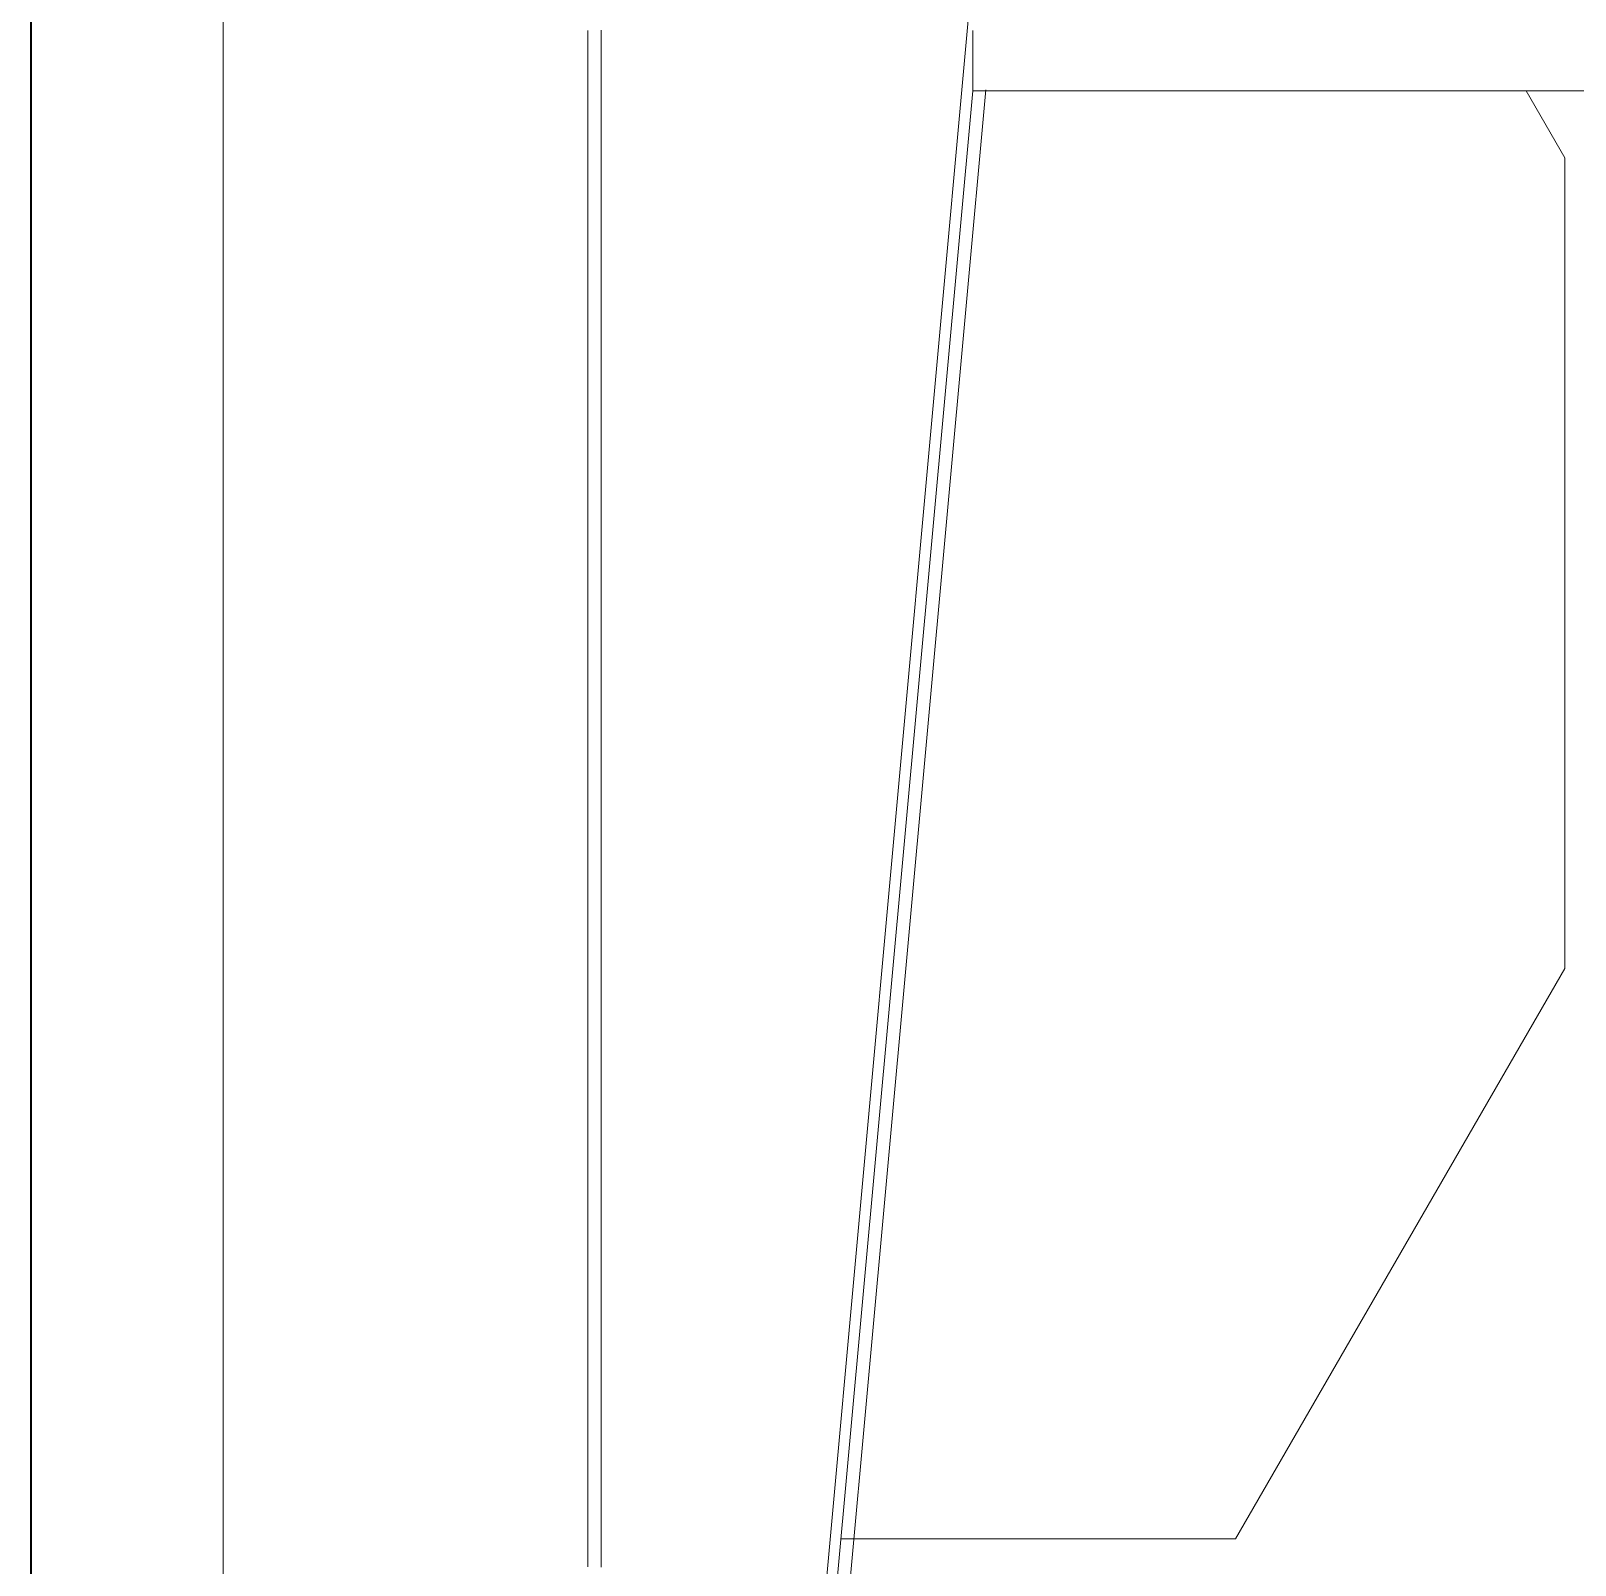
# Model space of a CAD drawing. Extents: x 65572 to 72871, y 30718 to 33858.
# Drawn here: x 66842.891 to 66846.904, y 32289.922 to 32293.911 of the extents above; entities that cross this region are included whole.
import ezdxf

# ---------------------------------------------------------------- set-up
doc = ezdxf.new("R2010")
doc.units = 0
doc.header["$LTSCALE"] = 0.5
doc.header["$MEASUREMENT"] = 0
for name, color, linetype, lineweight in [('Framing', 142, 'CONTINUOUS', 13), ('Layout', 154, 'CONTINUOUS', 5), ('Structure', 7, 'CONTINUOUS', 40)]:
    doc.layers.add(name, color=color, linetype=linetype, lineweight=lineweight)

msp = doc.modelspace()

# ---------------------------------------------------------------- linework, layer by layer
at = {"layer": 'Framing'}
msp.add_line((66843.390623, 32435.914212), (66843.390623, 32239.968035), dxfattribs=at)
at = {"layer": 'Layout', "linetype": 'ByBlock'}
for p, q in [((66844.338271, 32283.063442), (66845.338276, 32294.063496)), ((66845.338276, 32293.75496), (66844.338271, 32282.754906)), ((66845.372352, 32293.757581), (66844.372352, 32282.757581)), ((66845.338276, 32293.75496), (66870.365958, 32293.75496)), ((66846.877605, 32293.580362), (66846.776863, 32293.75496)), ((66846.877605, 32291.47299), (66846.877605, 32293.580362)), ((66846.877605, 32291.47299), (66846.021485, 32289.991244)), ((66844.99612, 32289.991244), (66846.021485, 32289.991244))]:
    msp.add_line(p, q, dxfattribs=at)
at = {"layer": 'Layout', "linetype": 'ByBlock', "flags": 128}
for points in [[(66844.338271, 32293.911884), (66844.338271, 32293.905753), (66844.338271, 32293.899621), (66844.338271, 32293.89349), (66844.338271, 32293.887358), (66844.338271, 32293.881227), (66844.338271, 32293.875095), (66844.338271, 32293.868964), (66844.338271, 32293.862832), (66844.338271, 32293.856701), (66844.338271, 32293.85057), (66844.338271, 32293.844438), (66844.338271, 32293.838307), (66844.338271, 32293.832175), (66844.338271, 32293.826044), (66844.338271, 32293.819912), (66844.338271, 32293.813781), (66844.338271, 32293.807649), (66844.338271, 32293.801518), (66844.338271, 32293.795386), (66844.338271, 32293.789255), (66844.338271, 32293.783123), (66844.338271, 32293.776992), (66844.338271, 32293.77086), (66844.338271, 32293.764729), (66844.338271, 32293.758597), (66844.338271, 32293.752466), (66844.338271, 32293.746334), (66844.338271, 32293.740203), (66844.338271, 32293.734071), (66844.338271, 32293.72794), (66844.338271, 32293.721808), (66844.338271, 32293.715677), (66844.338271, 32293.709545), (66844.338271, 32293.703414), (66844.338271, 32293.697282), (66844.338271, 32293.691151), (66844.338271, 32293.685019), (66844.338271, 32293.678888), (66844.338271, 32293.672756), (66844.338271, 32293.666625), (66844.338271, 32293.660493), (66844.338271, 32293.654362), (66844.338271, 32293.64823), (66844.338271, 32293.642099), (66844.338271, 32293.635967), (66844.338271, 32293.629836), (66844.338271, 32293.623704), (66844.338271, 32293.617573), (66844.338271, 32293.611441), (66844.338271, 32293.60531), (66844.338271, 32293.599178), (66844.338271, 32293.593047), (66844.338271, 32293.586915), (66844.338271, 32293.580784), (66844.338271, 32293.574652), (66844.338271, 32293.568521), (66844.338271, 32293.562389), (66844.338271, 32293.556258), (66844.338271, 32293.550126), (66844.338271, 32293.543995), (66844.338271, 32293.537863), (66844.338271, 32293.531732), (66844.338271, 32293.5256), (66844.338271, 32293.519469), (66844.338271, 32293.513338), (66844.338271, 32293.507206), (66844.338271, 32293.501075), (66844.338271, 32293.494943), (66844.338271, 32293.488812), (66844.338271, 32293.48268), (66844.338271, 32293.476549), (66844.338271, 32293.470417), (66844.338271, 32293.464286), (66844.338271, 32293.458154), (66844.338271, 32293.452023), (66844.338271, 32293.445891), (66844.338271, 32293.43976), (66844.338271, 32293.433628), (66844.338271, 32293.427497), (66844.338271, 32293.421365), (66844.338271, 32293.415234), (66844.338271, 32293.409102), (66844.338271, 32293.402971), (66844.338271, 32293.396839), (66844.338271, 32293.390708), (66844.338271, 32293.384576), (66844.338271, 32293.378445), (66844.338271, 32293.372313), (66844.338271, 32293.366182), (66844.338271, 32293.36005), (66844.338271, 32293.353919), (66844.338271, 32293.347787), (66844.338271, 32293.341656), (66844.338271, 32293.335524), (66844.338271, 32293.329393), (66844.338271, 32293.323261), (66844.338271, 32293.31713), (66844.338271, 32293.310998), (66844.338271, 32293.304867), (66844.338271, 32293.298735), (66844.338271, 32293.292604), (66844.338271, 32293.286472), (66844.338271, 32293.280341), (66844.338271, 32293.274209), (66844.338271, 32293.268078), (66844.338271, 32293.261946), (66844.338271, 32293.255815), (66844.338271, 32293.249683), (66844.338271, 32293.243552), (66844.338271, 32293.23742), (66844.338271, 32293.231289), (66844.338271, 32293.225157), (66844.338271, 32293.219026), (66844.338271, 32293.212894), (66844.338271, 32293.206763), (66844.338271, 32293.200631), (66844.338271, 32293.1945), (66844.338271, 32293.188368), (66844.338271, 32293.182237), (66844.338271, 32293.176106), (66844.338271, 32293.169974), (66844.338271, 32293.163843), (66844.338271, 32293.157711), (66844.338271, 32293.15158), (66844.338271, 32293.145448), (66844.338271, 32293.139317), (66844.338271, 32293.133185), (66844.338271, 32293.127054), (66844.338271, 32293.120922), (66844.338271, 32293.114791), (66844.338271, 32293.108659), (66844.338271, 32293.102528), (66844.338271, 32293.096396), (66844.338271, 32293.090265), (66844.338271, 32293.084133), (66844.338271, 32293.078002), (66844.338271, 32293.07187), (66844.338271, 32293.065739), (66844.338271, 32293.059607), (66844.338271, 32293.053476), (66844.338271, 32293.047344), (66844.338271, 32293.041213), (66844.338271, 32293.035081), (66844.338271, 32293.02895), (66844.338271, 32293.022818), (66844.338271, 32293.016687), (66844.338271, 32293.010555), (66844.338271, 32293.004424), (66844.338271, 32292.998292), (66844.338271, 32292.992161), (66844.338271, 32292.986029), (66844.338271, 32292.979898), (66844.338271, 32292.973766), (66844.338271, 32292.967635), (66844.338271, 32292.961503), (66844.338271, 32292.955372), (66844.338271, 32292.94924), (66844.338271, 32292.943109), (66844.338271, 32292.936977), (66844.338271, 32292.930846), (66844.338271, 32292.924714), (66844.338271, 32292.918583), (66844.338271, 32292.912451), (66844.338271, 32292.90632), (66844.338271, 32292.900188), (66844.338271, 32292.894057), (66844.338271, 32292.887925), (66844.338271, 32292.881794), (66844.338271, 32292.875662), (66844.338271, 32292.869531), (66844.338271, 32292.863399), (66844.338271, 32292.857268), (66844.338271, 32292.851136), (66844.338271, 32292.845005), (66844.338271, 32292.838874), (66844.338271, 32292.832742), (66844.338271, 32292.826611), (66844.338271, 32292.820479), (66844.338271, 32292.814348), (66844.338271, 32292.808216), (66844.338271, 32292.802085), (66844.338271, 32292.795953), (66844.338271, 32292.789822), (66844.338271, 32292.78369), (66844.338271, 32292.777559), (66844.338271, 32292.771427), (66844.338271, 32292.765296), (66844.338271, 32292.759164), (66844.338271, 32292.753033), (66844.338271, 32292.746901), (66844.338271, 32292.74077), (66844.338271, 32292.734638), (66844.338271, 32292.728507), (66844.338271, 32292.722375), (66844.338271, 32292.716244), (66844.338271, 32292.710112), (66844.338271, 32292.703981), (66844.338271, 32292.697849), (66844.338271, 32292.691718), (66844.338271, 32292.685586), (66844.338271, 32292.679455), (66844.338271, 32292.673323), (66844.338271, 32292.667192), (66844.338271, 32292.66106), (66844.338271, 32292.654929), (66844.338271, 32292.648797), (66844.338271, 32292.642666), (66844.338271, 32292.636534), (66844.338271, 32292.630403), (66844.338271, 32292.624271), (66844.338271, 32292.61814), (66844.338271, 32292.612008), (66844.338271, 32292.605877), (66844.338271, 32292.599745), (66844.338271, 32292.593614), (66844.338271, 32292.587482), (66844.338271, 32292.581351), (66844.338271, 32292.575219), (66844.338271, 32292.569088), (66844.338271, 32292.562956), (66844.338271, 32292.556825), (66844.338271, 32292.550693), (66844.338271, 32292.544562), (66844.338271, 32292.53843), (66844.338271, 32292.532299), (66844.338271, 32292.526167), (66844.338271, 32292.520036), (66844.338271, 32292.513904), (66844.338271, 32292.507773), (66844.338271, 32292.501641), (66844.338271, 32292.49551), (66844.338271, 32292.489379), (66844.338271, 32292.483247), (66844.338271, 32292.477116), (66844.338271, 32292.470984), (66844.338271, 32292.464853), (66844.338271, 32292.458721), (66844.338271, 32292.45259), (66844.338271, 32292.446458), (66844.338271, 32292.440327), (66844.338271, 32292.434195), (66844.338271, 32292.428064), (66844.338271, 32292.421932), (66844.338271, 32292.415801), (66844.338271, 32292.409669), (66844.338271, 32292.403538), (66844.338271, 32292.397406), (66844.338271, 32292.391275), (66844.338271, 32292.385143), (66844.338271, 32292.379012), (66844.338271, 32292.37288), (66844.338271, 32292.366749), (66844.338271, 32292.360617), (66844.338271, 32292.354486), (66844.338271, 32292.348354), (66844.338271, 32292.342223), (66844.338271, 32292.336091), (66844.338271, 32292.32996), (66844.338271, 32292.323828), (66844.338271, 32292.317697), (66844.338271, 32292.311565), (66844.338271, 32292.305434), (66844.338271, 32292.299302), (66844.338271, 32292.293171), (66844.338271, 32292.287039), (66844.338271, 32292.280908), (66844.338271, 32292.274776), (66844.338271, 32292.268645), (66844.338271, 32292.262513), (66844.338271, 32292.256382), (66844.338271, 32292.25025), (66844.338271, 32292.244119), (66844.338271, 32292.237987), (66844.338271, 32292.231856), (66844.338271, 32292.225724), (66844.338271, 32292.219593), (66844.338271, 32292.213461), (66844.338271, 32292.20733), (66844.338271, 32292.201198), (66844.338271, 32292.195067), (66844.338271, 32292.188935), (66844.338271, 32292.182804), (66844.338271, 32292.176672), (66844.338271, 32292.170541), (66844.338271, 32292.164409), (66844.338271, 32292.158278), (66844.338271, 32292.152147), (66844.338271, 32292.146015), (66844.338271, 32292.139884), (66844.338271, 32292.133752), (66844.338271, 32292.127621), (66844.338271, 32292.121489), (66844.338271, 32292.115358), (66844.338271, 32292.109226), (66844.338271, 32292.103095), (66844.338271, 32292.096963), (66844.338271, 32292.090832), (66844.338271, 32292.0847), (66844.338271, 32292.078876), (66844.338271, 32292.073052), (66844.338271, 32292.067228), (66844.338271, 32292.061404), (66844.338271, 32292.05558), (66844.338271, 32292.049756), (66844.338271, 32292.043932), (66844.338271, 32292.038108), (66844.338271, 32292.032284), (66844.338271, 32292.02646), (66844.338271, 32292.020636), (66844.338271, 32292.014812), (66844.338271, 32292.008988), (66844.338271, 32292.003164), (66844.338271, 32291.99734), (66844.338271, 32291.991516), (66844.338271, 32291.985692), (66844.338271, 32291.979868), (66844.338271, 32291.974044), (66844.338271, 32291.968219), (66844.338271, 32291.962395), (66844.338271, 32291.956571), (66844.338271, 32291.950747), (66844.338271, 32291.944923), (66844.338271, 32291.939099), (66844.338271, 32291.933275), (66844.338271, 32291.927451), (66844.338271, 32291.921627), (66844.338271, 32291.915803), (66844.338271, 32291.909979), (66844.338271, 32291.904155), (66844.338271, 32291.898331), (66844.338271, 32291.892507), (66844.338271, 32291.886683), (66844.338271, 32291.880859), (66844.338271, 32291.875035), (66844.338271, 32291.869211), (66844.338271, 32291.863387), (66844.338271, 32291.857563), (66844.338271, 32291.851739), (66844.338271, 32291.845915), (66844.338271, 32291.840091), (66844.338271, 32291.834267), (66844.338271, 32291.828443), (66844.338271, 32291.822619), (66844.338271, 32291.816795), (66844.338271, 32291.810971), (66844.338271, 32291.805147), (66844.338271, 32291.799323), (66844.338271, 32291.793498), (66844.338271, 32291.787674), (66844.338271, 32291.78185), (66844.338271, 32291.776026), (66844.338271, 32291.770202), (66844.338271, 32291.764378), (66844.338271, 32291.758554), (66844.338271, 32291.75273), (66844.338271, 32291.746906), (66844.338271, 32291.741082), (66844.338271, 32291.735258), (66844.338271, 32291.729434), (66844.338271, 32291.72361), (66844.338271, 32291.717786), (66844.338271, 32291.711962), (66844.338271, 32291.706138), (66844.338271, 32291.700314), (66844.338271, 32291.69449), (66844.338271, 32291.688666), (66844.338271, 32291.682842), (66844.338271, 32291.677018), (66844.338271, 32291.671194), (66844.338271, 32291.66537), (66844.338271, 32291.659546), (66844.338271, 32291.653722), (66844.338271, 32291.647898), (66844.338271, 32291.642074), (66844.338271, 32291.63625), (66844.338271, 32291.630426), (66844.338271, 32291.624602), (66844.338271, 32291.618778), (66844.338271, 32291.612953), (66844.338271, 32291.607129), (66844.338271, 32291.601305), (66844.338271, 32291.595481), (66844.338271, 32291.589657), (66844.338271, 32291.583833), (66844.338271, 32291.578009), (66844.338271, 32291.572185), (66844.338271, 32291.566361), (66844.338271, 32291.560537), (66844.338271, 32291.554713), (66844.338271, 32291.548889), (66844.338271, 32291.543065), (66844.338271, 32291.537241), (66844.338271, 32291.531417), (66844.338271, 32291.525593), (66844.338271, 32291.519769), (66844.338271, 32291.513945), (66844.338271, 32291.508121), (66844.338271, 32291.502297), (66844.338271, 32291.496473), (66844.338271, 32291.490649), (66844.338271, 32291.484825), (66844.338271, 32291.479001), (66844.338271, 32291.473177), (66844.338271, 32291.467353), (66844.338271, 32291.461529), (66844.338271, 32291.455705), (66844.338271, 32291.449881), (66844.338271, 32291.444057), (66844.338271, 32291.438233), (66844.338271, 32291.432408), (66844.338271, 32291.426584), (66844.338271, 32291.42076), (66844.338271, 32291.414936), (66844.338271, 32291.409112), (66844.338271, 32291.403288), (66844.338271, 32291.397464), (66844.338271, 32291.39164), (66844.338271, 32291.385816), (66844.338271, 32291.379992), (66844.338271, 32291.374168), (66844.338271, 32291.368344), (66844.338271, 32291.36252), (66844.338271, 32291.356696), (66844.338271, 32291.350872), (66844.338271, 32291.345048), (66844.338271, 32291.339224), (66844.338271, 32291.3334), (66844.338271, 32291.327576), (66844.338271, 32291.321752), (66844.338271, 32291.315928), (66844.338271, 32291.310104), (66844.338271, 32291.30428), (66844.338271, 32291.298456), (66844.338271, 32291.292632), (66844.338271, 32291.286808), (66844.338271, 32291.280984), (66844.338271, 32291.27516), (66844.338271, 32291.269336), (66844.338271, 32291.263512), (66844.338271, 32291.257688), (66844.338271, 32291.251863), (66844.338271, 32291.246039), (66844.338271, 32291.240215), (66844.338271, 32291.234391), (66844.338271, 32291.228567), (66844.338271, 32291.222743), (66844.338271, 32291.216919), (66844.338271, 32291.211095), (66844.338271, 32291.205271), (66844.338271, 32291.199447), (66844.338271, 32291.193623), (66844.338271, 32291.187799), (66844.338271, 32291.181975), (66844.338271, 32291.176151), (66844.338271, 32291.170327), (66844.338271, 32291.164503), (66844.338271, 32291.158679), (66844.338271, 32291.152855), (66844.338271, 32291.147031), (66844.338271, 32291.141207), (66844.338271, 32291.135383), (66844.338271, 32291.129559), (66844.338271, 32291.123735), (66844.338271, 32291.117911), (66844.338271, 32291.112087), (66844.338271, 32291.106263), (66844.338271, 32291.100439), (66844.338271, 32291.094615), (66844.338271, 32291.088791), (66844.338271, 32291.082967), (66844.338271, 32291.077143), (66844.338271, 32291.071318), (66844.338271, 32291.065494), (66844.338271, 32291.05967), (66844.338271, 32291.053846), (66844.338271, 32291.048022), (66844.338271, 32291.042198), (66844.338271, 32291.036374), (66844.338271, 32291.03055), (66844.338271, 32291.024726), (66844.338271, 32291.018902), (66844.338271, 32291.013078), (66844.338271, 32291.007254), (66844.338271, 32291.00143), (66844.338271, 32290.995606), (66844.338271, 32290.989782), (66844.338271, 32290.983958), (66844.338271, 32290.978134), (66844.338271, 32290.97231), (66844.338271, 32290.966486), (66844.338271, 32290.960662), (66844.338271, 32290.954838), (66844.338271, 32290.949014), (66844.338271, 32290.94319), (66844.338271, 32290.937366), (66844.338271, 32290.931542), (66844.338271, 32290.925718), (66844.338271, 32290.919894), (66844.338271, 32290.91407), (66844.338271, 32290.908246), (66844.338271, 32290.902422), (66844.338271, 32290.896598), (66844.338271, 32290.890773), (66844.338271, 32290.884949), (66844.338271, 32290.879125), (66844.338271, 32290.873301), (66844.338271, 32290.867477), (66844.338271, 32290.861653), (66844.338271, 32290.855829), (66844.338271, 32290.850005), (66844.338271, 32290.844181), (66844.338271, 32290.838357), (66844.338271, 32290.832533), (66844.338271, 32290.826709), (66844.338271, 32290.820885), (66844.338271, 32290.815061), (66844.338271, 32290.809237), (66844.338271, 32290.803413), (66844.338271, 32290.797589), (66844.338271, 32290.791765), (66844.338271, 32290.785941), (66844.338271, 32290.780117), (66844.338271, 32290.774293), (66844.338271, 32290.768469), (66844.338271, 32290.762645), (66844.338271, 32290.756821), (66844.338271, 32290.750997), (66844.338271, 32290.745173), (66844.338271, 32290.739349), (66844.338271, 32290.733525), (66844.338271, 32290.727701), (66844.338271, 32290.721877), (66844.338271, 32290.716053), (66844.338271, 32290.710228), (66844.338271, 32290.704404), (66844.338271, 32290.69858), (66844.338271, 32290.692756), (66844.338271, 32290.686932), (66844.338271, 32290.681108), (66844.338271, 32290.675284), (66844.338271, 32290.66946), (66844.338271, 32290.663636), (66844.338271, 32290.657812), (66844.338271, 32290.651988), (66844.338271, 32290.646164), (66844.338271, 32290.64034), (66844.338271, 32290.634516), (66844.338271, 32290.628692), (66844.338271, 32290.622868), (66844.338271, 32290.617044), (66844.338271, 32290.61122), (66844.338271, 32290.605396), (66844.338271, 32290.599572), (66844.338271, 32290.593748), (66844.338271, 32290.587924), (66844.338271, 32290.5821), (66844.338271, 32290.576276), (66844.338271, 32290.570452), (66844.338271, 32290.564628), (66844.338271, 32290.558804), (66844.338271, 32290.55298), (66844.338271, 32290.547156), (66844.338271, 32290.541332), (66844.338271, 32290.535507), (66844.338271, 32290.529683), (66844.338271, 32290.523859), (66844.338271, 32290.518035), (66844.338271, 32290.512211), (66844.338271, 32290.506387), (66844.338271, 32290.500563), (66844.338271, 32290.494739), (66844.338271, 32290.488915), (66844.338271, 32290.483091), (66844.338271, 32290.477267), (66844.338271, 32290.471443), (66844.338271, 32290.465619), (66844.338271, 32290.459795), (66844.338271, 32290.453971), (66844.338271, 32290.448147), (66844.338271, 32290.442323), (66844.338271, 32290.436499), (66844.338271, 32290.430675), (66844.338271, 32290.424851), (66844.338271, 32290.419027), (66844.338271, 32290.413203), (66844.338271, 32290.407379), (66844.338271, 32290.401555), (66844.338271, 32290.395731), (66844.338271, 32290.389907), (66844.338271, 32290.384083), (66844.338271, 32290.378259), (66844.338271, 32290.372435), (66844.338271, 32290.366611), (66844.338271, 32290.360787), (66844.338271, 32290.354962), (66844.338271, 32290.349138), (66844.338271, 32290.343314), (66844.338271, 32290.33749), (66844.338271, 32290.331666), (66844.338271, 32290.325842), (66844.338271, 32290.320018), (66844.338271, 32290.314194), (66844.338271, 32290.30837), (66844.338271, 32290.302546), (66844.338271, 32290.296722), (66844.338271, 32290.290898), (66844.338271, 32290.285074), (66844.338271, 32290.27925), (66844.338271, 32290.273426), (66844.338271, 32290.267602), (66844.338271, 32290.261778), (66844.338271, 32290.255954), (66844.338271, 32290.25013), (66844.338271, 32290.244306), (66844.338271, 32290.238482), (66844.338271, 32290.232658), (66844.338271, 32290.226834), (66844.338271, 32290.22101), (66844.338271, 32290.215186), (66844.338271, 32290.209362), (66844.338271, 32290.203538), (66844.338271, 32290.197714), (66844.338271, 32290.19189), (66844.338271, 32290.186066), (66844.338271, 32290.180242), (66844.338271, 32290.174417), (66844.338271, 32290.168593), (66844.338271, 32290.162769), (66844.338271, 32290.156945), (66844.338271, 32290.151121), (66844.338271, 32290.145297), (66844.338271, 32290.139473), (66844.338271, 32290.133649), (66844.338271, 32290.127825), (66844.338271, 32290.122001), (66844.338271, 32290.116177), (66844.338271, 32290.110353), (66844.338271, 32290.104529), (66844.338271, 32290.098705), (66844.338271, 32290.092881), (66844.338271, 32290.087057), (66844.338271, 32290.081233), (66844.338271, 32290.075409), (66844.338271, 32290.069585), (66844.338271, 32290.063761), (66844.338271, 32290.057937), (66844.338271, 32290.052113), (66844.338271, 32290.046289), (66844.338271, 32290.040465), (66844.338271, 32290.034641), (66844.338271, 32290.028817), (66844.338271, 32290.022993), (66844.338271, 32290.017169), (66844.338271, 32290.011345), (66844.338271, 32290.005521), (66844.338271, 32289.999697), (66844.338271, 32289.993872), (66844.338271, 32289.988048), (66844.338271, 32289.982224), (66844.338271, 32289.9764), (66844.338271, 32289.970576), (66844.338271, 32289.964752), (66844.338271, 32289.958928), (66844.338271, 32289.953104), (66844.338271, 32289.94728), (66844.338271, 32289.941456), (66844.338271, 32289.935632), (66844.338271, 32289.929808), (66844.338271, 32289.923984), (66844.338271, 32289.91816)], [(66845.338276, 32293.911215), (66845.338276, 32293.907932), (66845.338276, 32293.904648), (66845.338276, 32293.901365), (66845.338276, 32293.898082), (66845.338276, 32293.894798), (66845.338276, 32293.891515), (66845.338276, 32293.888232), (66845.338276, 32293.884948), (66845.338276, 32293.881665), (66845.338276, 32293.878382), (66845.338276, 32293.875098), (66845.338276, 32293.871815), (66845.338276, 32293.868532), (66845.338276, 32293.865248), (66845.338276, 32293.861965), (66845.338276, 32293.858682), (66845.338276, 32293.855398), (66845.338276, 32293.852826), (66845.338276, 32293.850788), (66845.338276, 32293.84875), (66845.338276, 32293.846712), (66845.338276, 32293.844673), (66845.338276, 32293.842635), (66845.338276, 32293.840597), (66845.338276, 32293.838559), (66845.338276, 32293.83652), (66845.338276, 32293.834482), (66845.338276, 32293.832444), (66845.338276, 32293.830406), (66845.338276, 32293.828367), (66845.338276, 32293.826329), (66845.338276, 32293.824291), (66845.338276, 32293.822253), (66845.338276, 32293.820214), (66845.338276, 32293.818176), (66845.338276, 32293.816138), (66845.338276, 32293.8141), (66845.338276, 32293.812061), (66845.338276, 32293.810023), (66845.338276, 32293.807985), (66845.338276, 32293.805947), (66845.338276, 32293.803908), (66845.338276, 32293.80187), (66845.338276, 32293.799832), (66845.338276, 32293.797794), (66845.338276, 32293.795755), (66845.338276, 32293.793717), (66845.338276, 32293.791679), (66845.338276, 32293.789641), (66845.338276, 32293.787602), (66845.338276, 32293.785564), (66845.338276, 32293.783526), (66845.338276, 32293.781488), (66845.338276, 32293.779834), (66845.338276, 32293.779143), (66845.338276, 32293.778452), (66845.338276, 32293.777761), (66845.338276, 32293.77707), (66845.338276, 32293.776379), (66845.338276, 32293.775689), (66845.338276, 32293.774998), (66845.338276, 32293.774307), (66845.338276, 32293.773616), (66845.338276, 32293.772925), (66845.338276, 32293.772234), (66845.338276, 32293.771543), (66845.338276, 32293.770852), (66845.338276, 32293.770161), (66845.338276, 32293.76947), (66845.338276, 32293.768779), (66845.338276, 32293.768088), (66845.338276, 32293.767397), (66845.338276, 32293.766706), (66845.338276, 32293.766015), (66845.338276, 32293.765324), (66845.338276, 32293.764633), (66845.338276, 32293.763942), (66845.338276, 32293.763251), (66845.338276, 32293.76256), (66845.338276, 32293.761869), (66845.338276, 32293.761178), (66845.338276, 32293.760487), (66845.338276, 32293.759796), (66845.338276, 32293.759105), (66845.338276, 32293.758414), (66845.338276, 32293.757723), (66845.338276, 32293.757032), (66845.338276, 32293.756341), (66845.338276, 32293.75565), (66845.338276, 32293.75496)]]:
    msp.add_lwpolyline(points, dxfattribs=at)
at = {"layer": 'Layout', "linetype": 'ByBlock'}
msp.add_lwpolyline([(66844.372352, 32293.912394), (66844.372352, 32293.906225), (66844.372352, 32293.900056), (66844.372352, 32293.893887), (66844.372352, 32293.887717), (66844.372352, 32293.881548), (66844.372352, 32293.875379), (66844.372352, 32293.86921), (66844.372352, 32293.86304), (66844.372352, 32293.856871), (66844.372352, 32293.850702), (66844.372352, 32293.844533), (66844.372352, 32293.838363), (66844.372352, 32293.832194), (66844.372352, 32293.826025), (66844.372352, 32293.819856), (66844.372352, 32293.813686), (66844.372352, 32293.807517), (66844.372352, 32293.801348), (66844.372352, 32293.795179), (66844.372352, 32293.789009), (66844.372352, 32293.78284), (66844.372352, 32293.776671), (66844.372352, 32293.770502), (66844.372352, 32293.764332), (66844.372352, 32293.758163), (66844.372352, 32293.751994), (66844.372352, 32293.745825), (66844.372352, 32293.739655), (66844.372352, 32293.733486), (66844.372352, 32293.727317), (66844.372352, 32293.721148), (66844.372352, 32293.714978), (66844.372352, 32293.708809), (66844.372352, 32293.70264), (66844.372352, 32293.696471), (66844.372352, 32293.690302), (66844.372352, 32293.684132), (66844.372352, 32293.677963), (66844.372352, 32293.671794), (66844.372352, 32293.665625), (66844.372352, 32293.659455), (66844.372352, 32293.653286), (66844.372352, 32293.647117), (66844.372352, 32293.640948), (66844.372352, 32293.634778), (66844.372352, 32293.628609), (66844.372352, 32293.62244), (66844.372352, 32293.616271), (66844.372352, 32293.610101), (66844.372352, 32293.603932), (66844.372352, 32293.597763), (66844.372352, 32293.591594), (66844.372352, 32293.585424), (66844.372352, 32293.579255), (66844.372352, 32293.573086), (66844.372352, 32293.566917), (66844.372352, 32293.560747), (66844.372352, 32293.554578), (66844.372352, 32293.548409), (66844.372352, 32293.54224), (66844.372352, 32293.53607), (66844.372352, 32293.529901), (66844.372352, 32293.523732), (66844.372352, 32293.517563), (66844.372352, 32293.511393), (66844.372352, 32293.505224), (66844.372352, 32293.499055), (66844.372352, 32293.492886), (66844.372352, 32293.486716), (66844.372352, 32293.480547), (66844.372352, 32293.474378), (66844.372352, 32293.468209), (66844.372352, 32293.462039), (66844.372352, 32293.45587), (66844.372352, 32293.449701), (66844.372352, 32293.443532), (66844.372352, 32293.437362), (66844.372352, 32293.431193), (66844.372352, 32293.425024), (66844.372352, 32293.418855), (66844.372352, 32293.412702), (66844.372352, 32293.40661), (66844.372352, 32293.400519), (66844.372352, 32293.394427), (66844.372352, 32293.388335), (66844.372352, 32293.382244), (66844.372352, 32293.376152), (66844.372352, 32293.37006), (66844.372352, 32293.363969), (66844.372352, 32293.357877), (66844.372352, 32293.351785), (66844.372352, 32293.345694), (66844.372352, 32293.339602), (66844.372352, 32293.33351), (66844.372352, 32293.327419), (66844.372352, 32293.321327), (66844.372352, 32293.315235), (66844.372352, 32293.309144), (66844.372352, 32293.303052), (66844.372352, 32293.29696), (66844.372352, 32293.290869), (66844.372352, 32293.284777), (66844.372352, 32293.278685), (66844.372352, 32293.272594), (66844.372352, 32293.266502), (66844.372352, 32293.26041), (66844.372352, 32293.254319), (66844.372352, 32293.248227), (66844.372352, 32293.242135), (66844.372352, 32293.236044), (66844.372352, 32293.229952), (66844.372352, 32293.22386), (66844.372352, 32293.217769), (66844.372352, 32293.211677), (66844.372352, 32293.205585), (66844.372352, 32293.199494), (66844.372352, 32293.193402), (66844.372352, 32293.18731), (66844.372352, 32293.181219), (66844.372352, 32293.175127), (66844.372352, 32293.169035), (66844.372352, 32293.162944), (66844.372352, 32293.156852), (66844.372352, 32293.15076), (66844.372352, 32293.144669), (66844.372352, 32293.138577), (66844.372352, 32293.132485), (66844.372352, 32293.126394), (66844.372352, 32293.120302), (66844.372352, 32293.11421), (66844.372352, 32293.108119), (66844.372352, 32293.102027), (66844.372352, 32293.095935), (66844.372352, 32293.089844), (66844.372352, 32293.083752), (66844.372352, 32293.077661), (66844.372352, 32293.071569), (66844.372352, 32293.065477), (66844.372352, 32293.059386), (66844.372352, 32293.053294), (66844.372352, 32293.047202), (66844.372352, 32293.041111), (66844.372352, 32293.035019), (66844.372352, 32293.028927), (66844.372352, 32293.022836), (66844.372352, 32293.016744), (66844.372352, 32293.010652), (66844.372352, 32293.004561), (66844.372352, 32292.998469), (66844.372352, 32292.992377), (66844.372352, 32292.986286), (66844.372352, 32292.980194), (66844.372352, 32292.974102), (66844.372352, 32292.968011), (66844.372352, 32292.961919), (66844.372352, 32292.955827), (66844.372352, 32292.949736), (66844.372352, 32292.943644), (66844.372352, 32292.937552), (66844.372352, 32292.931461), (66844.372352, 32292.925369), (66844.372352, 32292.919277), (66844.372352, 32292.913186), (66844.372352, 32292.907094), (66844.372352, 32292.901002), (66844.372352, 32292.894911), (66844.372352, 32292.888819), (66844.372352, 32292.882727), (66844.372352, 32292.876636), (66844.372352, 32292.870544), (66844.372352, 32292.864452), (66844.372352, 32292.858361), (66844.372352, 32292.852269), (66844.372352, 32292.846177), (66844.372352, 32292.840086), (66844.372352, 32292.833994), (66844.372352, 32292.827902), (66844.372352, 32292.821811), (66844.372352, 32292.815719), (66844.372352, 32292.809627), (66844.372352, 32292.803536), (66844.372352, 32292.797444), (66844.372352, 32292.791352), (66844.372352, 32292.785261), (66844.372352, 32292.779169), (66844.372352, 32292.773077), (66844.372352, 32292.766986), (66844.372352, 32292.760894), (66844.372352, 32292.754802), (66844.372352, 32292.748711), (66844.372352, 32292.742619), (66844.372352, 32292.736527), (66844.372352, 32292.730436), (66844.372352, 32292.724344), (66844.372352, 32292.718252), (66844.372352, 32292.712161), (66844.372352, 32292.706069), (66844.372352, 32292.699977), (66844.372352, 32292.693886), (66844.372352, 32292.687794), (66844.372352, 32292.681702), (66844.372352, 32292.675611), (66844.372352, 32292.669519), (66844.372352, 32292.663427), (66844.372352, 32292.657336), (66844.372352, 32292.651244), (66844.372352, 32292.645152), (66844.372352, 32292.639061), (66844.372352, 32292.632969), (66844.372352, 32292.626877), (66844.372352, 32292.620786), (66844.372352, 32292.614694), (66844.372352, 32292.608602), (66844.372352, 32292.602511), (66844.372352, 32292.596419), (66844.372352, 32292.590327), (66844.372352, 32292.584236), (66844.372352, 32292.578144), (66844.372352, 32292.572052), (66844.372352, 32292.565961), (66844.372352, 32292.559869), (66844.372352, 32292.553777), (66844.372352, 32292.547686), (66844.372352, 32292.541594), (66844.372352, 32292.535502), (66844.372352, 32292.529411), (66844.372352, 32292.523319), (66844.372352, 32292.517227), (66844.372352, 32292.511136), (66844.372352, 32292.505044), (66844.372352, 32292.498952), (66844.372352, 32292.492861), (66844.372352, 32292.486769), (66844.372352, 32292.480677), (66844.372352, 32292.474586), (66844.372352, 32292.468494), (66844.372352, 32292.462402), (66844.372352, 32292.456311), (66844.372352, 32292.450219), (66844.372352, 32292.444127), (66844.372352, 32292.438036), (66844.372352, 32292.431944), (66844.372352, 32292.425852), (66844.372352, 32292.419761), (66844.372352, 32292.413669), (66844.372352, 32292.407577), (66844.372352, 32292.401486), (66844.372352, 32292.395394), (66844.372352, 32292.389302), (66844.372352, 32292.383211), (66844.372352, 32292.377119), (66844.372352, 32292.371027), (66844.372352, 32292.364936), (66844.372352, 32292.358844), (66844.372352, 32292.352752), (66844.372352, 32292.346661), (66844.372352, 32292.340569), (66844.372352, 32292.334477), (66844.372352, 32292.328386), (66844.372352, 32292.322294), (66844.372352, 32292.316202), (66844.372352, 32292.310111), (66844.372352, 32292.304019), (66844.372352, 32292.297927), (66844.372352, 32292.291836), (66844.372352, 32292.285744), (66844.372352, 32292.279652), (66844.372352, 32292.273561), (66844.372352, 32292.267469), (66844.372352, 32292.261377), (66844.372352, 32292.255286), (66844.372352, 32292.249194), (66844.372352, 32292.243102), (66844.372352, 32292.237011), (66844.372352, 32292.230919), (66844.372352, 32292.224827), (66844.372352, 32292.218736), (66844.372352, 32292.212644), (66844.372352, 32292.206552), (66844.372352, 32292.200461), (66844.372352, 32292.194369), (66844.372352, 32292.188277), (66844.372352, 32292.182186), (66844.372352, 32292.176094), (66844.372352, 32292.170002), (66844.372352, 32292.163911), (66844.372352, 32292.157819), (66844.372352, 32292.151728), (66844.372352, 32292.145636), (66844.372352, 32292.139544), (66844.372352, 32292.133453), (66844.372352, 32292.127361), (66844.372352, 32292.121269), (66844.372352, 32292.115178), (66844.372352, 32292.109086), (66844.372352, 32292.102994), (66844.372352, 32292.096903), (66844.372352, 32292.090811), (66844.372352, 32292.084785), (66844.372352, 32292.078848), (66844.372352, 32292.07291), (66844.372352, 32292.066973), (66844.372352, 32292.061035), (66844.372352, 32292.055098), (66844.372352, 32292.04916), (66844.372352, 32292.043223), (66844.372352, 32292.037285), (66844.372352, 32292.031348), (66844.372352, 32292.025411), (66844.372352, 32292.019473), (66844.372352, 32292.013536), (66844.372352, 32292.007598), (66844.372352, 32292.001661), (66844.372352, 32291.995723), (66844.372352, 32291.989786), (66844.372352, 32291.983848), (66844.372352, 32291.977911), (66844.372352, 32291.971973), (66844.372352, 32291.966036), (66844.372352, 32291.960098), (66844.372352, 32291.954161), (66844.372352, 32291.948223), (66844.372352, 32291.942286), (66844.372352, 32291.936348), (66844.372352, 32291.930411), (66844.372352, 32291.924473), (66844.372352, 32291.918536), (66844.372352, 32291.912598), (66844.372352, 32291.906661), (66844.372352, 32291.900724), (66844.372352, 32291.894786), (66844.372352, 32291.888849), (66844.372352, 32291.882911), (66844.372352, 32291.876974), (66844.372352, 32291.871036), (66844.372352, 32291.865099), (66844.372352, 32291.859161), (66844.372352, 32291.853224), (66844.372352, 32291.847286), (66844.372352, 32291.841349), (66844.372352, 32291.835411), (66844.372352, 32291.829474), (66844.372352, 32291.823536), (66844.372352, 32291.817599), (66844.372352, 32291.811661), (66844.372352, 32291.805724), (66844.372352, 32291.799786), (66844.372352, 32291.793849), (66844.372352, 32291.787911), (66844.372352, 32291.781974), (66844.372352, 32291.776037), (66844.372352, 32291.770099), (66844.372352, 32291.764162), (66844.372352, 32291.758224), (66844.372352, 32291.752287), (66844.372352, 32291.746349), (66844.372352, 32291.740412), (66844.372352, 32291.734474), (66844.372352, 32291.728537), (66844.372352, 32291.722599), (66844.372352, 32291.716662), (66844.372352, 32291.710724), (66844.372352, 32291.704787), (66844.372352, 32291.698849), (66844.372352, 32291.692912), (66844.372352, 32291.686974), (66844.372352, 32291.681037), (66844.372352, 32291.675099), (66844.372352, 32291.669162), (66844.372352, 32291.663224), (66844.372352, 32291.657287), (66844.372352, 32291.65135), (66844.372352, 32291.645412), (66844.372352, 32291.639475), (66844.372352, 32291.633537), (66844.372352, 32291.6276), (66844.372352, 32291.621662), (66844.372352, 32291.615725), (66844.372352, 32291.609787), (66844.372352, 32291.60385), (66844.372352, 32291.597912), (66844.372352, 32291.591975), (66844.372352, 32291.586037), (66844.372352, 32291.5801), (66844.372352, 32291.574162), (66844.372352, 32291.568225), (66844.372352, 32291.562287), (66844.372352, 32291.55635), (66844.372352, 32291.550412), (66844.372352, 32291.544475), (66844.372352, 32291.538537), (66844.372352, 32291.5326), (66844.372352, 32291.526662), (66844.372352, 32291.520725), (66844.372352, 32291.514788), (66844.372352, 32291.50885), (66844.372352, 32291.502913), (66844.372352, 32291.496975), (66844.372352, 32291.491038), (66844.372352, 32291.4851), (66844.372352, 32291.479163), (66844.372352, 32291.473225), (66844.372352, 32291.467288), (66844.372352, 32291.46135), (66844.372352, 32291.455413), (66844.372352, 32291.449475), (66844.372352, 32291.443538), (66844.372352, 32291.4376), (66844.372352, 32291.431663), (66844.372352, 32291.425725), (66844.372352, 32291.419788), (66844.372352, 32291.41385), (66844.372352, 32291.407913), (66844.372352, 32291.401975), (66844.372352, 32291.396038), (66844.372352, 32291.390101), (66844.372352, 32291.384163), (66844.372352, 32291.378226), (66844.372352, 32291.372288), (66844.372352, 32291.366351), (66844.372352, 32291.360413), (66844.372352, 32291.354476), (66844.372352, 32291.348538), (66844.372352, 32291.342601), (66844.372352, 32291.336663), (66844.372352, 32291.330726), (66844.372352, 32291.324788), (66844.372352, 32291.318851), (66844.372352, 32291.312913), (66844.372352, 32291.306976), (66844.372352, 32291.301038), (66844.372352, 32291.295101), (66844.372352, 32291.289163), (66844.372352, 32291.283226), (66844.372352, 32291.277288), (66844.372352, 32291.271351), (66844.372352, 32291.265414), (66844.372352, 32291.259476), (66844.372352, 32291.253539), (66844.372352, 32291.247601), (66844.372352, 32291.241664), (66844.372352, 32291.235726), (66844.372352, 32291.229789), (66844.372352, 32291.223851), (66844.372352, 32291.217914), (66844.372352, 32291.211976), (66844.372352, 32291.206039), (66844.372352, 32291.200101), (66844.372352, 32291.194164), (66844.372352, 32291.188226), (66844.372352, 32291.182289), (66844.372352, 32291.176351), (66844.372352, 32291.170414), (66844.372352, 32291.164476), (66844.372352, 32291.158539), (66844.372352, 32291.152601), (66844.372352, 32291.146664), (66844.372352, 32291.140727), (66844.372352, 32291.134789), (66844.372352, 32291.128852), (66844.372352, 32291.122914), (66844.372352, 32291.116977), (66844.372352, 32291.111039), (66844.372352, 32291.105102), (66844.372352, 32291.099164), (66844.372352, 32291.093227), (66844.372352, 32291.087289), (66844.372352, 32291.081352), (66844.372352, 32291.075414), (66844.372352, 32291.069477), (66844.372352, 32291.063539), (66844.372352, 32291.057602), (66844.372352, 32291.051664), (66844.372352, 32291.045727), (66844.372352, 32291.039789), (66844.372352, 32291.033852), (66844.372352, 32291.027914), (66844.372352, 32291.021977), (66844.372352, 32291.01604), (66844.372352, 32291.010102), (66844.372352, 32291.004165), (66844.372352, 32290.998227), (66844.372352, 32290.99229), (66844.372352, 32290.986352), (66844.372352, 32290.980415), (66844.372352, 32290.974477), (66844.372352, 32290.96854), (66844.372352, 32290.962602), (66844.372352, 32290.956665), (66844.372352, 32290.950727), (66844.372352, 32290.94479), (66844.372352, 32290.938852), (66844.372352, 32290.932915), (66844.372352, 32290.926977), (66844.372352, 32290.92104), (66844.372352, 32290.915102), (66844.372352, 32290.909165), (66844.372352, 32290.903227), (66844.372352, 32290.89729), (66844.372352, 32290.891353), (66844.372352, 32290.885415), (66844.372352, 32290.879478), (66844.372352, 32290.87354), (66844.372352, 32290.867603), (66844.372352, 32290.861665), (66844.372352, 32290.855728), (66844.372352, 32290.84979), (66844.372352, 32290.843853), (66844.372352, 32290.837915), (66844.372352, 32290.831978), (66844.372352, 32290.82604), (66844.372352, 32290.820103), (66844.372352, 32290.814165), (66844.372352, 32290.808228), (66844.372352, 32290.80229), (66844.372352, 32290.796353), (66844.372352, 32290.790563), (66844.372352, 32290.784854), (66844.372352, 32290.779145), (66844.372352, 32290.773437), (66844.372352, 32290.767728), (66844.372352, 32290.762019), (66844.372352, 32290.756311), (66844.372352, 32290.750602), (66844.372352, 32290.744894), (66844.372352, 32290.739185), (66844.372352, 32290.733476), (66844.372352, 32290.727768), (66844.372352, 32290.722059), (66844.372352, 32290.71635), (66844.372352, 32290.710642), (66844.372352, 32290.704933), (66844.372352, 32290.699225), (66844.372352, 32290.693516), (66844.372352, 32290.687807), (66844.372352, 32290.682099), (66844.372352, 32290.67639), (66844.372352, 32290.670682), (66844.372352, 32290.664973), (66844.372352, 32290.659264), (66844.372352, 32290.653556), (66844.372352, 32290.647847), (66844.372352, 32290.642138), (66844.372352, 32290.63643), (66844.372352, 32290.630721), (66844.372352, 32290.625013), (66844.372352, 32290.619304), (66844.372352, 32290.613595), (66844.372352, 32290.607887), (66844.372352, 32290.602178), (66844.372352, 32290.596469), (66844.372352, 32290.590761), (66844.372352, 32290.585052), (66844.372352, 32290.579344), (66844.372352, 32290.573635), (66844.372352, 32290.567926), (66844.372352, 32290.562218), (66844.372352, 32290.556509), (66844.372352, 32290.5508), (66844.372352, 32290.545092), (66844.372352, 32290.539383), (66844.372352, 32290.533675), (66844.372352, 32290.527966), (66844.372352, 32290.522257), (66844.372352, 32290.516549), (66844.372352, 32290.51084), (66844.372352, 32290.505131), (66844.372352, 32290.499423), (66844.372352, 32290.493714), (66844.372352, 32290.488006), (66844.372352, 32290.482297), (66844.372352, 32290.476588), (66844.372352, 32290.47088), (66844.372352, 32290.465171), (66844.372352, 32290.459463), (66844.372352, 32290.453754), (66844.372352, 32290.448045), (66844.372352, 32290.442337), (66844.372352, 32290.436628), (66844.372352, 32290.430919), (66844.372352, 32290.425211), (66844.372352, 32290.419502), (66844.372352, 32290.413794), (66844.372352, 32290.408085), (66844.372352, 32290.402376), (66844.372352, 32290.396668), (66844.372352, 32290.390959), (66844.372352, 32290.38525), (66844.372352, 32290.379542), (66844.372352, 32290.373833), (66844.372352, 32290.368125), (66844.372352, 32290.362416), (66844.372352, 32290.356707), (66844.372352, 32290.350999), (66844.372352, 32290.34529), (66844.372352, 32290.339581), (66844.372352, 32290.333873), (66844.372352, 32290.328164), (66844.372352, 32290.322456), (66844.372352, 32290.316747), (66844.372352, 32290.311038), (66844.372352, 32290.30533), (66844.372352, 32290.299621), (66844.372352, 32290.293913), (66844.372352, 32290.288204), (66844.372352, 32290.282495), (66844.372352, 32290.276787), (66844.372352, 32290.271078), (66844.372352, 32290.265369), (66844.372352, 32290.259661), (66844.372352, 32290.253952), (66844.372352, 32290.248244), (66844.372352, 32290.242535), (66844.372352, 32290.236826), (66844.372352, 32290.231118), (66844.372352, 32290.225409), (66844.372352, 32290.2197), (66844.372352, 32290.213992), (66844.372352, 32290.208283), (66844.372352, 32290.202575), (66844.372352, 32290.196866), (66844.372352, 32290.191157), (66844.372352, 32290.185449), (66844.372352, 32290.17974), (66844.372352, 32290.174031), (66844.372352, 32290.168323), (66844.372352, 32290.162614), (66844.372352, 32290.156906), (66844.372352, 32290.151197), (66844.372352, 32290.145488), (66844.372352, 32290.13978), (66844.372352, 32290.134071), (66844.372352, 32290.128362), (66844.372352, 32290.122654), (66844.372352, 32290.116945), (66844.372352, 32290.111237), (66844.372352, 32290.105528), (66844.372352, 32290.099819), (66844.372352, 32290.094111), (66844.372352, 32290.088402), (66844.372352, 32290.082694), (66844.372352, 32290.076985), (66844.372352, 32290.071276), (66844.372352, 32290.065568), (66844.372352, 32290.059859), (66844.372352, 32290.05415), (66844.372352, 32290.048442), (66844.372352, 32290.042733), (66844.372352, 32290.037025), (66844.372352, 32290.031316), (66844.372352, 32290.025607), (66844.372352, 32290.019899), (66844.372352, 32290.01419), (66844.372352, 32290.008481), (66844.372352, 32290.002773), (66844.372352, 32289.997064), (66844.372352, 32289.991356), (66844.372352, 32289.985647), (66844.372352, 32289.979938), (66844.372352, 32289.97423), (66844.372352, 32289.968521), (66844.372352, 32289.962812), (66844.372352, 32289.957104), (66844.372352, 32289.951395), (66844.372352, 32289.945687), (66844.372352, 32289.939978), (66844.372352, 32289.934269), (66844.372352, 32289.928561), (66844.372352, 32289.922852), (66844.372352, 32289.917144)], dxfattribs=at)
at = {"layer": 'Structure'}
msp.add_line((66842.890623, 32459.039741), (66842.890623, 32213.10795), dxfattribs=at)

doc.saveas('drawing.dxf')
